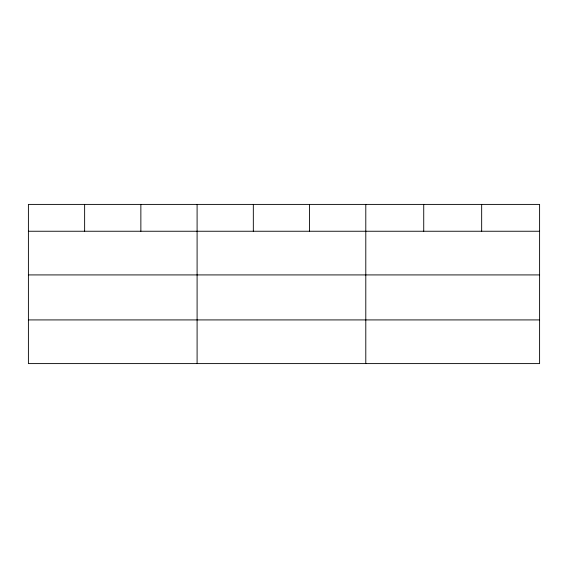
<?xml version="1.0" encoding="UTF-8"?>
<svg xmlns="http://www.w3.org/2000/svg" width="568" height="568" viewBox="0 0 568 568"><rect width="100%" height="100%" fill="white"/><g stroke="black" fill="none" stroke-linecap="round" stroke-linejoin="round"><path stroke-width="0.85" d="M539.6 274.919L539.6 204.402L28.4 204.402L28.4 363.598L539.6 363.598L539.6 274.919L28.4 274.919M28.4 231.247L539.6 231.247M28.4 319.919L539.6 319.919M481.664 204.402L481.664 231.247M423.728 204.402L423.728 231.247M365.792 204.402L365.792 363.598M309.56 204.402L309.56 231.247M253.328 204.402L253.328 231.247M197.096 204.402L197.096 363.598M140.864 204.402L140.864 231.247M84.632 204.402L84.632 231.247"/></g></svg>
